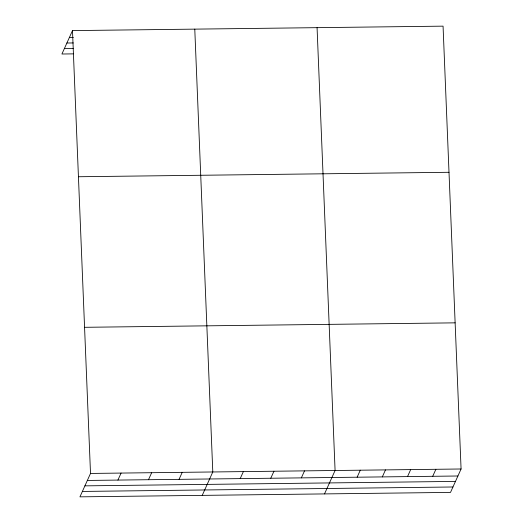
<?xml version="1.0" encoding="UTF-8"?>
<svg xmlns="http://www.w3.org/2000/svg" width="523" height="523" viewBox="0 0 523 523"><rect width="100%" height="100%" fill="white"/><g stroke="black" fill="none" stroke-linecap="round" stroke-linejoin="round"><path stroke-width="0.78" d="M72.488 30.602L90.512 473.439L79.941 496.85L450.512 492.398L461.077 468.987L443.059 26.15L72.488 30.602L61.923 54.013L73.181 53.876M117.917 480.081L121.081 473.073M148.493 479.715L151.657 472.707M179.062 479.343L182.226 472.334M202.231 495.379L212.796 471.968L194.778 29.131M240.207 478.61L243.372 471.602M270.777 478.244L273.941 471.236M301.353 477.878L304.517 470.87M324.515 493.908L335.086 470.497L317.069 27.667M357.124 477.205L360.288 470.197M382.32 476.904L385.484 469.896M407.522 476.597L410.679 469.595M432.717 476.296L435.881 469.288M69.324 37.61L73.351 37.564M66.885 43.023L73.318 42.945M64.362 48.6L73.213 48.495M78.437 176.741L449.009 172.289M84.563 327.306L455.134 322.848M90.512 473.439L461.077 468.987M87.348 480.447L457.913 475.995M84.903 485.86L455.474 481.408M82.386 491.437L452.951 486.985"/></g></svg>
